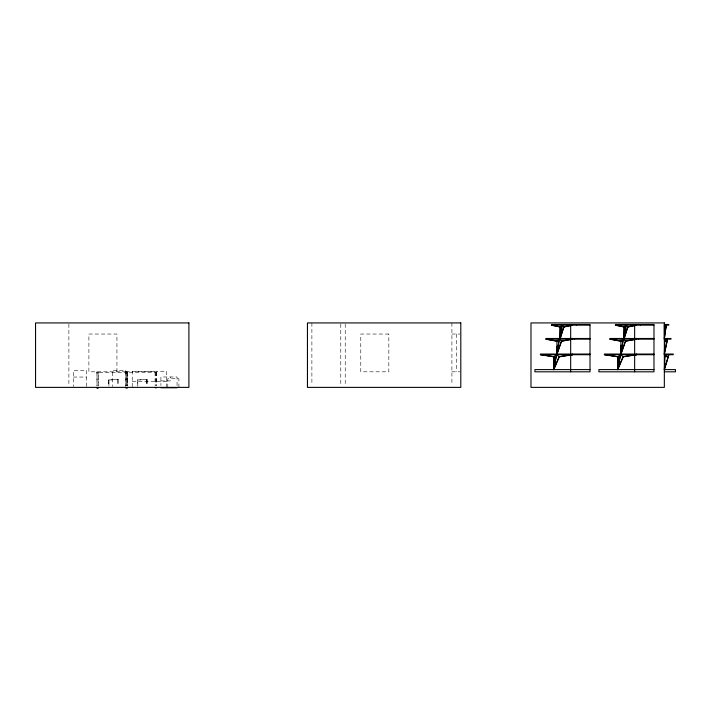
<?xml version="1.0" encoding="UTF-8"?>
<svg xmlns="http://www.w3.org/2000/svg" width="711" height="711" viewBox="0 0 711 711"><rect width="100%" height="100%" fill="white"/><g stroke="black" fill="none" stroke-linecap="round" stroke-linejoin="round"><path stroke-width="0.53" stroke-dasharray="3.56 2.67" d="M451.912 334.037L459.91 334.037M125.838 371.506L156.953 371.506L156.953 372.262L125.838 372.262M451.912 371.817L459.91 371.817M73.331 377.043L86.671 377.043M160.908 380.918L170.498 380.918L170.498 376.981M132.228 381.514L166.676 381.514M456.355 334.037L456.355 371.817M451.912 322.927L451.912 385.193M345.226 324.02L345.226 385.193M340.782 324.02L340.782 385.193M311.889 322.927L311.889 385.193M178.905 387.379L178.905 378.767L167.787 378.767L167.787 387.379M177.057 385.602L177.057 376.981L160.908 376.981L160.908 385.602M166.676 387.379L166.676 371.346L132.228 371.346L132.228 387.379M156.456 372.262L156.456 385.549M156.304 372.262L156.304 385.549M155.256 372.262L155.256 385.549M155.096 372.262L155.096 385.549M147.053 379.976L147.053 386.046M147.008 379.976L147.008 386.046M146.617 379.976L146.67 386.046M137.792 386.046L137.827 379.781L137.41 386.046M127.429 385.166L127.429 371.889L126.22 371.889L126.22 385.166M127.305 372.262L127.296 385.86M127.136 372.582L127.136 385.86M126.096 372.262L126.087 385.86M125.936 372.582L125.936 385.86M125.838 386.491L125.838 370.484L112.498 370.484L112.498 386.491M118.159 379.976L118.159 386.046M117.777 379.976L117.777 386.046M116.942 371.817L116.942 334.037L88.893 334.037L88.893 371.817L127.784 371.817L127.784 372.582L96.669 372.582L96.669 371.817M108.987 385.851L108.605 379.781L108.57 386.046M108.952 379.976L108.952 386.046M98.26 385.478L98.26 372.2L97.052 372.2L97.052 385.478M98.136 372.582L98.136 385.86M96.936 372.582L96.936 385.86M86.671 386.491L86.671 370.484L73.331 370.484L73.331 386.491M68.887 324.02L68.887 385.193M388.837 334.037L360.788 334.037L360.788 371.817L388.837 371.817L388.837 334.037M118.373 379.585L108.481 379.976L118.373 379.585M147.213 379.585L137.321 379.976L147.213 379.585"/><path stroke-width="1.07" d="M590.006 369.596L534.912 369.596L534.912 371.817L590.006 371.817L590.006 324.483L551.443 324.483L551.443 325.149L560.357 326.847L560.206 338.48L563.876 327.051L572.604 325.149L563.681 326.847L560.206 338.48L562.019 325.149L563.876 327.051M653.978 369.596L598.893 369.596L598.893 371.817L653.978 371.817L653.978 324.483L615.415 324.483L615.415 325.149L624.338 326.847L624.187 338.48L627.849 327.051L636.576 325.149L627.662 326.847L624.187 338.48L626 325.149L627.849 327.051M557.077 347.546L556.98 354.042L561.601 341.271L572.604 339.147L561.361 341.049M621.058 347.546L620.961 354.042L625.582 341.271L636.576 339.147L625.333 341.049M560.161 338.48L560.161 327.051L562.019 325.149L560.161 338.48L560.357 326.847M623.014 356.611L617.735 369.596L617.966 356.611L617.663 369.596L623.307 356.824L636.576 354.709L636.576 354.042M624.142 338.48L624.142 327.051L626 325.149L624.142 338.48L624.338 326.847M561.601 341.271L559.264 339.147L556.926 354.042L557.068 346.461M625.582 341.271L623.245 339.147L620.907 354.042L621.067 345.377M559.335 356.824L556.509 354.709L553.691 369.596L553.985 356.611L553.753 369.596L559.335 356.824L572.604 354.709L572.604 354.042M664.341 324.483L668.784 324.483L668.784 325.149L664.341 325.149L664.341 338.48L671.006 338.48L671.006 339.147L664.341 339.147L664.829 341.049L664.341 354.042L673.228 354.042L673.228 354.709L664.341 354.709L665.043 356.611L664.341 369.596L675.45 369.596L675.45 371.817L664.341 371.817M617.663 369.596L620.49 354.709L617.663 356.824L617.663 369.596L620.49 354.709L623.307 356.824M561.023 342.044L556.98 354.042L559.264 339.147L556.926 341.271L556.926 354.042M625.005 342.044L620.961 354.042L623.245 339.147L620.907 341.271L620.907 354.042M559.042 356.611L553.753 369.596L556.509 354.709L553.691 356.824L540.422 354.709L540.422 354.042L590.006 354.042M561.121 356.318L572.604 354.709M625.102 356.318L636.576 354.709M590.006 325.149L551.443 325.149L560.161 327.051M653.978 325.149L615.415 325.149L624.142 327.051M590.006 338.48L545.932 338.48L545.932 339.147L556.926 341.271M653.978 338.48L609.914 338.48L609.914 339.147L620.907 341.271M590.006 339.147L545.932 339.147L557.175 341.049M653.978 339.147L609.914 339.147L621.147 341.049M653.978 354.042L604.403 354.042L604.403 354.709L617.663 356.824M590.006 354.709L540.422 354.709L551.896 356.318M653.978 354.709L604.403 354.709L615.877 356.318M97.052 387.691L98.26 387.691M155.096 387.762L156.456 387.762M160.908 387.762L177.057 387.762M96.936 388.073L98.136 388.073M125.936 388.073L127.296 388.073M665.043 356.611L668.304 356.824L668.784 354.709L664.341 369.596L668.304 356.824L664.341 354.709M664.829 341.049L667.114 341.271L667.442 339.147L664.341 354.042L667.114 341.271L664.341 339.147M664.634 326.847L666.011 327.051L664.341 338.48L666.216 325.149L666.011 327.051L664.341 325.149M640.442 324.483L640.442 325.149M638.514 338.48L638.514 339.147M634.647 325.149L634.647 371.817M576.47 324.483L576.47 325.149M574.532 338.48L574.532 339.147M570.666 325.149L570.666 371.817M553.691 356.824L553.691 369.596M188.904 322.927L35.55 322.927L35.55 387.379L188.904 387.379L188.904 322.927M460.799 322.927L307.445 322.927L307.445 387.379L460.799 387.379L460.799 322.927M664.341 322.927L530.984 322.927L530.984 387.379L664.341 387.379L664.341 322.927"/></g></svg>
